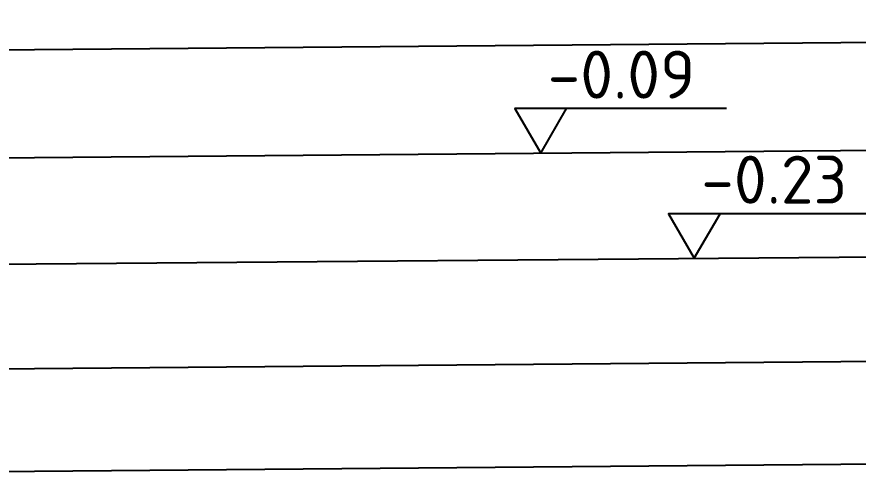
# Model space of a CAD drawing. Header units: millimetres. Extents: x 904915 to 1000606, y 1622718 to 1674089.
# Drawn here: x 934531 to 936814, y 1623069 to 1624333 of the extents above; entities that cross this region are included whole.
import ezdxf

# ---------------------------------------------------------------- set-up
doc = ezdxf.new("R2010")
doc.units = ezdxf.units.MM
doc.layers.add('Контур', color=7, linetype='Continuous')
doc.layers.add('Отметки', color=7, linetype='Continuous')
doc.styles.add('ISOCPEUR', font='isocpeur.ttf')

msp = doc.modelspace()

# ---------------------------------------------------------------- linework, layer by layer
at = {"layer": 'Контур', "color": 252, "ltscale": 15}
for p, q in [((931638.3, 1624219.5), (944881.7, 1624333.3)), ((931350.9, 1623924.1), (945179.5, 1624042.8)), ((931063.1, 1623633.2), (945476.2, 1623757)), ((930788.9, 1623347.4), (945769.9, 1623476.1)), ((930787.3, 1623069.2), (946053.2, 1623200.3))]:
    msp.add_line(p, q, dxfattribs=at)
at = {"layer": 'Отметки', "color": 0}
for points in [[(936456.9, 1624084.5), (936022.5, 1624084.5), (935882.8, 1624084.5), (935952.6, 1623963.6), (936022.5, 1624084.5)], [(936873.6, 1623799.7), (936439.2, 1623799.7), (936299.5, 1623799.7), (936369.3, 1623678.8), (936439.2, 1623799.7)]]:
    msp.add_lwpolyline(points, dxfattribs=at)

# ---------------------------------------------------------------- texts
at = {"layer": 'Отметки', "style": 'ISOCPEUR'}
for s, p in [('-0.09', (935971.5, 1624111.7, 88.6)), ('-0.23', (936388.2, 1623826.9, 88.6))]:
    msp.add_text(s, height=130, rotation=360, dxfattribs=at).set_placement(p)

doc.saveas('drawing.dxf')
